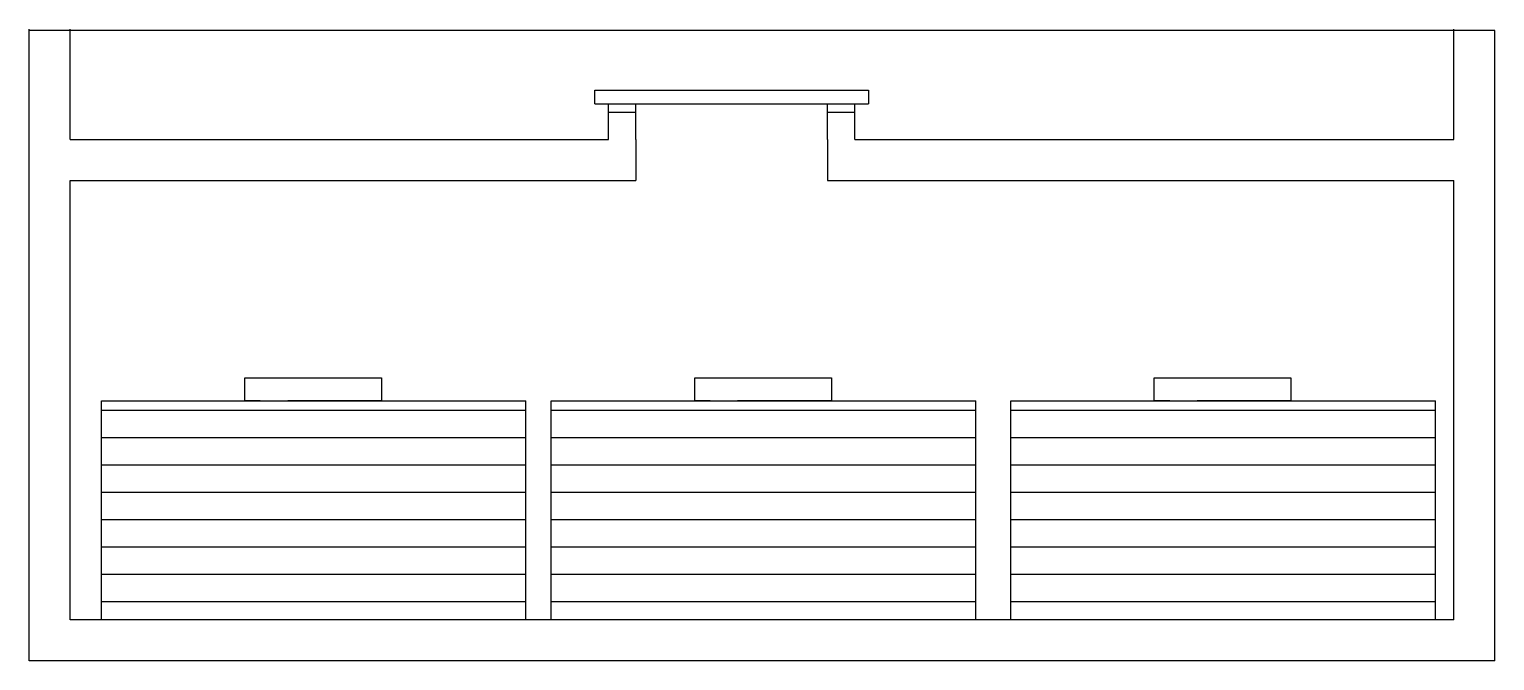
# Model space of a CAD drawing. Header units: millimetres. Extents: x 1691.36 to 1696.71, y 424.93 to 427.23.
import ezdxf

# ---------------------------------------------------------------- set-up
doc = ezdxf.new("R2010")
doc.units = ezdxf.units.MM
doc.layers.add('ALVENARIA_FINA', color=1, linetype='Continuous')
doc.layers.add('PORTAS', color=1, linetype='Continuous')

# ---------------------------------------------------------------- blocks, each defined once
blk = doc.blocks.new('A$C06F9429F')
at = {"layer": 'ALVENARIA_FINA'}
for p, q in [((0, 0), (0, 2.3083)), ((0, 1.2914), (0, 2.3037)), ((5.358, 2.3037), (0, 2.3037)), ((5.358, 0), (5.358, 2.3037)), ((5.358, 0.256), (5.358, 2.3037)), ((0, 0), (0, 1.7324)), ((0.15, 0.15), (0.15, 1.756)), ((5.208, 0.15), (5.208, 1.756)), ((5.358, 0), (5.358, 1.7324)), ((0.2634, 0.95), (1.816, 0.95)), ((0.2634, 0.916), (1.816, 0.916)), ((1.816, 0.15), (1.816, 0.95)), ((1.9086, 0.95), (3.4612, 0.95)), ((1.9086, 0.15), (1.9086, 0.95)), ((1.9086, 0.916), (3.4612, 0.916)), ((3.4612, 0.15), (3.4612, 0.95)), ((3.5891, 0.95), (5.1417, 0.95)), ((3.5891, 0.15), (3.5891, 0.95)), ((3.5891, 0.916), (5.1417, 0.916)), ((5.1417, 0.15), (5.1417, 0.95)), ((0.2634, 0.816), (1.816, 0.816)), ((1.9086, 0.816), (3.4612, 0.816)), ((3.5891, 0.816), (5.1417, 0.816)), ((0.2634, 0.716), (1.816, 0.716)), ((1.9086, 0.716), (3.4612, 0.716)), ((3.5891, 0.716), (5.1417, 0.716)), ((0.2634, 0.616), (1.816, 0.616)), ((1.9086, 0.616), (3.4612, 0.616)), ((3.5891, 0.616), (5.1417, 0.616)), ((0.2634, 0.516), (1.816, 0.516)), ((1.9086, 0.516), (3.4612, 0.516)), ((3.5891, 0.516), (5.1417, 0.516)), ((0.2634, 0.416), (1.816, 0.416)), ((1.9086, 0.416), (3.4612, 0.416)), ((3.5891, 0.416), (5.1417, 0.416)), ((0.2634, 0.316), (1.816, 0.316)), ((1.9086, 0.316), (3.4612, 0.316)), ((3.5891, 0.316), (5.1417, 0.316)), ((1.9086, 0.216), (3.4612, 0.216)), ((3.5891, 0.216), (5.1417, 0.216)), ((3.4612, 0.15), (1.9086, 0.15)), ((5.1417, 0.15), (3.5891, 0.15))]:
    blk.add_line(p, q, dxfattribs=at)
for points in [[(0.8447, 0.95), (0.7876, 0.95), (0.7876, 1.0339), (1.2875, 1.0339), (1.2875, 0.95), (0.9447, 0.95)], [(2.4898, 0.95), (2.4328, 0.95), (2.4328, 1.0339), (2.9326, 1.0339), (2.9326, 0.95), (2.5898, 0.95)], [(4.1704, 0.95), (4.1133, 0.95), (4.1133, 1.0339), (4.6132, 1.0339), (4.6132, 0.95), (4.2704, 0.95)]]:
    blk.add_lwpolyline(points, dxfattribs=at)
at = {"layer": 'PORTAS'}
for p, q in [((0.15, 1.906), (0.15, 2.3083)), ((5.208, 1.906), (5.208, 2.3083)), ((2.0679, 2.086), (3.0679, 2.086)), ((2.0679, 2.036), (2.0679, 2.086)), ((3.0679, 2.086), (3.0679, 2.036)), ((2.0679, 2.036), (3.0679, 2.036)), ((2.1179, 2.006), (2.1179, 2.036)), ((2.1179, 1.906), (2.1179, 2.006)), ((2.1179, 2.006), (2.2179, 2.006)), ((2.2179, 2.006), (2.2179, 2.036)), ((2.2179, 1.906), (2.2179, 2.006)), ((2.9179, 2.006), (2.9179, 2.036)), ((2.9179, 1.906), (2.9179, 2.006)), ((2.9179, 2.006), (3.0179, 2.006)), ((3.0179, 2.006), (3.0179, 2.036)), ((3.0179, 1.906), (3.0179, 2.006)), ((0.15, 1.906), (2.1179, 1.906)), ((2.2179, 1.906), (2.2179, 1.756)), ((2.9179, 1.906), (2.9179, 1.756)), ((3.0179, 1.906), (5.208, 1.906)), ((0.15, 1.756), (2.2179, 1.756)), ((2.9179, 1.756), (5.208, 1.756)), ((0.2634, 0.15), (0.2634, 0.95)), ((0.2634, 0.216), (1.816, 0.216)), ((5.208, 0.15), (0.15, 0.15)), ((1.816, 0.15), (0.2634, 0.15)), ((5.358, 0), (0, 0))]:
    blk.add_line(p, q, dxfattribs=at)

msp = doc.modelspace()

# ---------------------------------------------------------------- block references
msp.add_blockref('A$C06F9429F', (1691.3556, 424.9265))

doc.saveas('drawing.dxf')
